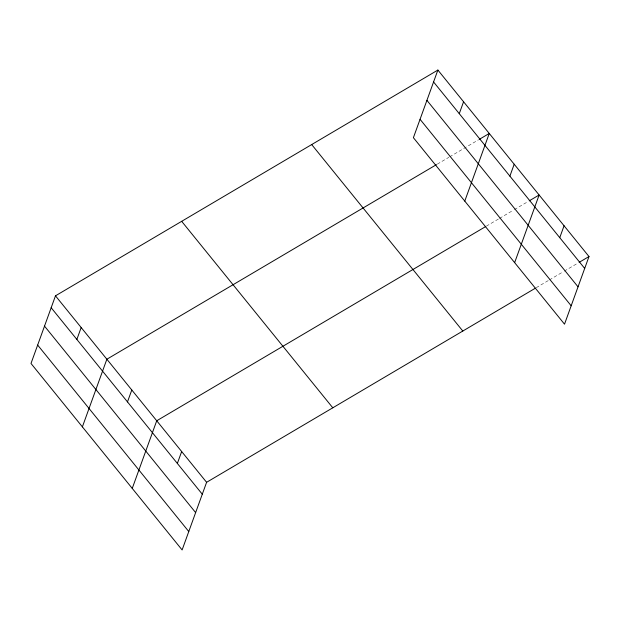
<?xml version="1.0" encoding="UTF-8"?>
<svg xmlns="http://www.w3.org/2000/svg" width="620" height="620" viewBox="0 0 620 620"><rect width="100%" height="100%" fill="white"/><g stroke="black" fill="none" stroke-linecap="round" stroke-linejoin="round"><path stroke-width="0.46" stroke-dasharray="3.1 2.33" d="M437.302 164.137L448.849 157.325M449.671 156.837L478.539 139.794M486.344 226.161L498.72 218.86M499.542 218.372L513.562 210.095M514.391 209.606L528.411 201.329M536.215 287.703L548.584 280.395M549.413 279.915L563.433 271.63M564.254 271.149L578.274 262.865"/><path stroke-width="0.93" d="M437.883 70.06L413.4 137.694L564.518 324.175L589 256.541L437.883 70.06L55.482 295.825L31 363.46L182.117 549.94L206.6 482.306L535.386 288.192M76.865 339.427L81.174 327.531M82.382 426.862L106.865 359.228L436.48 164.625M127.487 401.9L131.797 390.003M132.246 488.405L156.728 420.771L485.522 226.649M177.359 463.435L181.668 451.538M459.265 113.662L463.574 101.758M464.775 201.097L489.265 133.463L479.368 139.306M509.888 176.134L514.197 164.23M514.646 262.632L539.129 194.998L529.232 200.841M559.759 237.669L564.068 225.765M579.103 262.384L589 256.541M433.574 81.956L584.691 268.437M426.917 100.355L578.034 286.828M420.058 119.303L571.175 305.776M311.69 144.561L462.807 331.041M181.675 221.325L332.793 407.805M55.482 295.825L206.6 482.306M51.173 307.729L202.29 494.21M44.516 326.12L195.633 512.601M37.657 345.069L188.775 531.549"/></g></svg>
